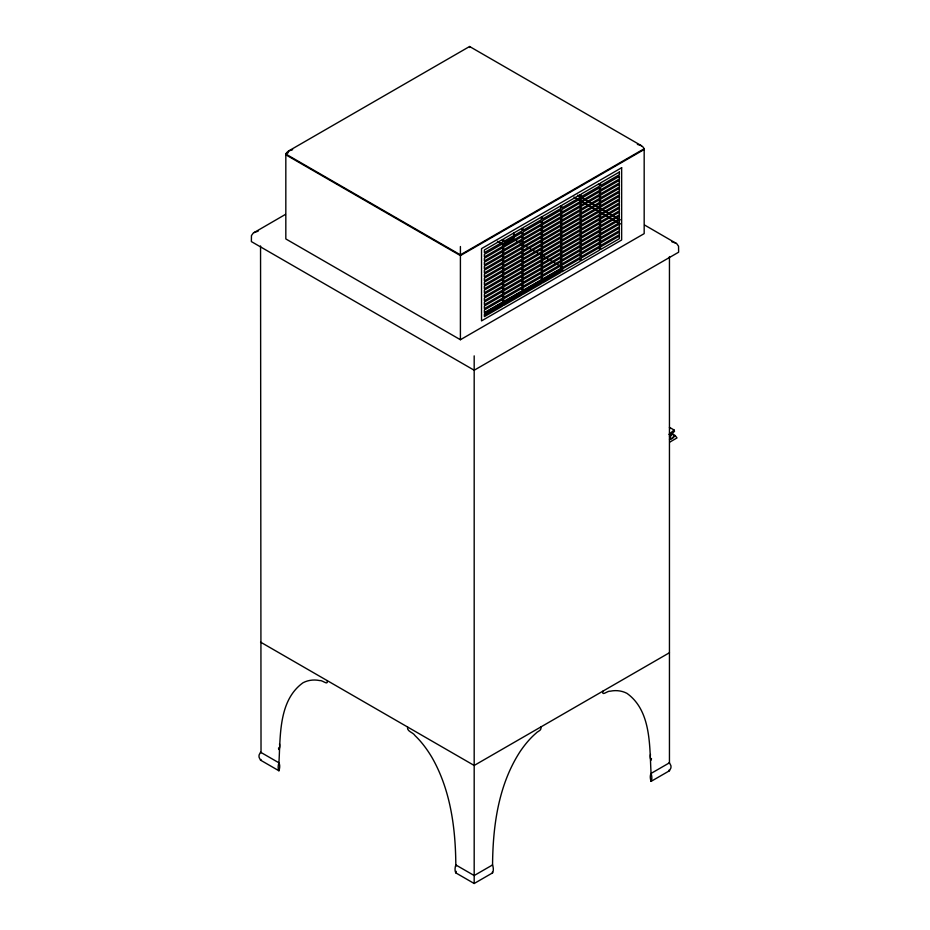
<?xml version="1.0" encoding="UTF-8"?>
<svg xmlns="http://www.w3.org/2000/svg" width="930" height="930" viewBox="0 0 930 930"><rect width="100%" height="100%" fill="white"/><g stroke="black" fill="none" stroke-linecap="round" stroke-linejoin="round"><path stroke-width="1.4" d="M602.826 691.188C601.489 696.768 607.72 690.444 610.371 691.176C615.939 690.014 621.891 690.688 626.948 693.35C651.546 710.997 649.466 746.476 651.07 773.423A11.381 6.568 60 0 1 651.07 781.374L669.449 770.772L670.821 768.157A8.103 6.615 0 0 0 670.821 765.425L669.449 762.809L669.449 256.552M327.174 680.586C328.511 686.154 322.28 679.842 319.629 680.562C314.061 679.4 308.109 680.074 303.052 682.736C278.454 700.383 280.535 735.874 278.93 762.809A11.172 6.452 -60 0 1 278.93 770.772L260.551 760.159L261.028 759.531M668.972 763.437L669.449 762.809L651.07 773.423A11.172 6.452 60 0 0 651.07 781.374M669.484 436.112L674.517 431.299L674.076 429.997L669.484 427.347L669.926 428.649M668.972 434.45L674.076 429.997M288.509 151.044L286.521 152.764L285.824 154.799L460.408 255.587L644.176 149.498L643.479 147.463L641.491 145.743L469.592 46.5L288.509 151.044L292.636 149.672M285.464 214.4L253.262 233.058L251.449 235.592L251.367 241.591L474.184 370.233L678.633 252.204L678.551 246.206L676.738 243.672L644.606 225.048M285.824 154.055L460.408 254.855L644.176 148.754L644.176 233.639L460.408 339.729L285.824 238.94L285.824 154.055L288.323 152.613M484.6 312.945L520.684 292.113M523.172 290.672L562.976 267.689L512.976 238.824M484.6 315.235L562.976 269.979M669.74 442.122L677.017 437.925L675.192 435.589L674.355 436.461A6.975 4.034 -60 0 1 669.484 439.274M669.449 652.732L474.184 765.46L260.551 642.119M407.573 727.004C406.561 731.596 413.211 732.247 415.106 735.688C421.639 741.942 427.044 749.278 431.694 757.008C450.492 789.524 455.572 827.944 455.816 864.935A11.381 6.568 -60 0 0 455.816 872.886L474.184 883.5L492.563 872.886A11.381 6.568 60 0 0 492.563 864.935C492.853 825.805 498.457 784.699 520.288 751.289C524.753 744.767 529.798 738.594 535.785 733.41C537.482 731.154 542.085 730.643 540.807 727.004M254.053 232.535L258.18 231.163M637.364 144.371L641.491 145.743M671.82 241.777L675.947 243.149M577.611 195.207L620.31 219.852M573.938 197.067L620.438 223.909M497.387 241.242L503.211 244.602L513.802 238.487L513.802 233.012M671.739 433.601L675.192 435.589M668.972 770.145L669.449 770.772M261.028 752.835L260.551 245.95M260.551 760.159L259.179 757.543A8.103 6.615 0 0 1 259.179 754.811L260.551 752.207L278.93 762.809A11.381 6.568 -60 0 0 278.93 770.772M474.184 355.876L474.184 883.5M469.592 46.5L469.592 47.5M460.408 246.531L460.408 339.729M650.477 754.486A11.172 6.452 -60 0 0 651.07 760.159A11.381 6.568 -60 0 0 651.5 758.636M279.523 743.872A11.172 6.452 60 0 1 278.93 749.545A11.381 6.568 60 0 1 278.5 748.022M456.246 865.958A11.172 6.452 -60 0 0 455.816 864.935L474.184 875.537L492.563 864.935A11.172 6.452 60 0 0 492.33 865.423M456.246 871.364A11.172 6.452 -60 0 1 455.816 872.886M492.563 872.886A11.172 6.452 60 0 1 492.33 872.119M621.647 167.726L481.519 248.624L481.519 320.908L621.647 240.01L621.647 167.726M502.595 239.452L484.391 249.972L484.391 252.623L502.595 242.114L502.595 239.452M521.963 228.28L503.746 238.789L503.746 241.451L521.963 230.931L521.963 228.28M541.33 217.097L523.113 227.618L523.113 230.268L541.33 219.747L541.33 217.097M560.685 205.925L542.469 216.434L542.469 219.085L560.685 208.576L560.685 205.925M580.053 194.742L561.836 205.263L561.836 207.913L580.053 197.393L580.053 194.742M599.408 183.57L581.192 194.079L581.192 196.73L599.408 186.221L599.408 183.57M619.345 172.05L600.559 182.908L600.559 185.558L619.345 174.712L619.345 172.05M502.595 243.753L484.391 254.274L484.391 256.924L502.595 246.404L502.595 243.753M521.963 232.57L503.746 243.09L503.746 245.741L521.963 235.232L521.963 232.57M541.33 221.398L523.113 231.907L523.113 234.569L541.33 224.049L541.33 221.398M560.685 210.215L542.469 220.736L542.469 223.386L560.685 212.865L560.685 210.215M580.053 199.043L561.836 209.552L561.836 212.203L580.053 201.694L580.053 199.043M599.408 187.86L581.192 198.381L581.192 201.031L599.408 190.511L599.408 187.86M619.345 176.351L600.559 187.197L600.559 189.848L619.345 179.002L619.345 176.351M502.595 247.729L484.391 258.249L484.391 260.9L502.595 250.379L502.595 247.729M521.963 236.557L503.746 247.066L503.746 249.717L521.963 239.208L521.963 236.557M541.33 225.374L523.113 235.894L523.113 238.545L541.33 228.024L541.33 225.374M560.685 214.202L542.469 224.711L542.469 227.362L560.685 216.853L560.685 214.202M580.053 203.019L561.836 213.528L561.836 216.19L580.053 205.669L580.053 203.019M599.408 191.836L581.192 202.356L581.192 205.007L599.408 194.498L599.408 191.836M619.345 180.327L600.559 191.173L600.559 193.835L619.345 182.978L619.345 180.327M502.595 251.716L484.391 262.225L484.391 264.876L502.595 254.367L502.595 251.716M521.963 240.533L503.746 251.042L503.746 253.704L521.963 243.183L521.963 240.533M541.33 229.35L523.113 239.87L523.113 242.521L541.33 232.012L541.33 229.35M560.685 218.178L542.469 228.687L542.469 231.349L560.685 220.829L560.685 218.178M580.053 206.995L561.836 217.515L561.836 220.166L580.053 209.645L580.053 206.995M599.408 195.823L581.192 206.332L581.192 208.983L599.408 198.474L599.408 195.823M619.345 184.314L600.559 195.161L600.559 197.811L619.345 186.965L619.345 184.314M502.595 255.692L484.391 266.201L484.391 268.851L502.595 258.342L502.595 255.692M521.963 244.509L503.746 255.029L503.746 257.68L521.963 247.159L521.963 244.509M541.33 233.337L523.113 243.846L523.113 246.496L541.33 235.988L541.33 233.337M560.685 222.154L542.469 232.674L542.469 235.325L560.685 224.804L560.685 222.154M580.053 210.971L561.836 221.491L561.836 224.142L580.053 213.633L580.053 210.971M599.408 199.799L581.192 210.308L581.192 212.97L599.408 202.449L599.408 199.799M619.345 188.29L600.559 199.136L600.559 201.787L619.345 190.941L619.345 188.29M502.595 259.668L484.391 270.188L484.391 272.839L502.595 262.318L502.595 259.668M521.963 248.484L503.746 259.005L503.746 261.656L521.963 251.147L521.963 248.484M541.33 237.313L523.113 247.822L523.113 250.484L541.33 239.963L541.33 237.313M560.685 226.13L542.469 236.65L542.469 239.301L560.685 228.78L560.685 226.13M580.053 214.958L561.836 225.467L561.836 228.117L580.053 217.608L580.053 214.958M599.408 203.775L581.192 214.295L581.192 216.946L599.408 206.425L599.408 203.775M619.345 192.266L600.559 203.112L600.559 205.763L619.345 194.916L619.345 192.266M502.595 263.643L484.391 274.164L484.391 276.815L502.595 266.294L502.595 263.643M521.963 252.472L503.746 262.981L503.746 265.631L521.963 255.122L521.963 252.472M541.33 241.289L523.113 251.809L523.113 254.46L541.33 243.939L541.33 241.289M560.685 230.117L542.469 240.626L542.469 243.276L560.685 232.767L560.685 230.117M580.053 218.934L561.836 229.454L561.836 232.105L580.053 221.584L580.053 218.934M599.408 207.75L581.192 218.271L581.192 220.922L599.408 210.413L599.408 207.75M619.345 196.242L600.559 207.088L600.559 209.75L619.345 198.904L619.345 196.242M502.595 267.631L484.391 278.14L484.391 280.79L502.595 270.281L502.595 267.631M521.963 256.447L503.746 266.968L503.746 269.619L521.963 259.098L521.963 256.447M541.33 245.264L523.113 255.785L523.113 258.435L541.33 247.926L541.33 245.264M560.685 234.093L542.469 244.602L542.469 247.264L560.685 236.743L560.685 234.093M580.053 222.909L561.836 233.43L561.836 236.081L580.053 225.56L580.053 222.909M599.408 211.738L581.192 222.247L581.192 224.897L599.408 214.388L599.408 211.738M619.345 200.229L600.559 211.075L600.559 213.726L619.345 202.88L619.345 200.229M502.595 271.606L484.391 282.116L484.391 284.778L502.595 274.257L502.595 271.606M521.963 260.423L503.746 270.944L503.746 273.594L521.963 263.074L521.963 260.423M541.33 249.252L523.113 259.761L523.113 262.411L541.33 251.902L541.33 249.252M560.685 238.068L542.469 248.589L542.469 251.24L560.685 240.719L560.685 238.068M580.053 226.897L561.836 237.406L561.836 240.056L580.053 229.547L580.053 226.897M599.408 215.714L581.192 226.222L581.192 228.885L599.408 218.364L599.408 215.714M619.345 204.205L600.559 215.051L600.559 217.701L619.345 206.855L619.345 204.205M502.595 275.582L484.391 286.103L484.391 288.753L502.595 278.233L502.595 275.582M521.963 264.411L503.746 274.92L503.746 277.57L521.963 267.061L521.963 264.411M541.33 253.227L523.113 263.736L523.113 266.399L541.33 255.878L541.33 253.227M560.685 242.044L542.469 252.565L542.469 255.215L560.685 244.706L560.685 242.044M580.053 230.873L561.836 241.381L561.836 244.032L580.053 233.523L580.053 230.873M599.408 219.689L581.192 230.21L581.192 232.86L599.408 222.34L599.408 219.689M619.345 208.181L600.559 219.027L600.559 221.677L619.345 210.831L619.345 208.181M502.595 279.558L484.391 290.079L484.391 292.729L502.595 282.22L502.595 279.558M521.963 268.386L503.746 278.895L503.746 281.546L521.963 271.037L521.963 268.386M541.33 257.203L523.113 267.724L523.113 270.374L541.33 259.854L541.33 257.203M560.685 246.031L542.469 256.541L542.469 259.191L560.685 248.682L560.685 246.031M580.053 234.848L561.836 245.369L561.836 248.019L580.053 237.499L580.053 234.848M599.408 223.665L581.192 234.186L581.192 236.836L599.408 226.327L599.408 223.665M619.345 212.156L600.559 223.002L600.559 225.665L619.345 214.818L619.345 212.156M502.595 283.545L484.391 294.054L484.391 296.705L502.595 286.196L502.595 283.545M521.963 272.362L503.746 282.883L503.746 285.533L521.963 275.013L521.963 272.362M541.33 261.179L523.113 271.7L523.113 274.35L541.33 263.841L541.33 261.179M560.685 250.007L542.469 260.516L542.469 263.178L560.685 252.658L560.685 250.007M580.053 238.824L561.836 249.345L561.836 251.995L580.053 241.475L580.053 238.824M599.408 227.652L581.192 238.161L581.192 240.812L599.408 230.303L599.408 227.652M619.345 216.144L600.559 226.99L600.559 229.64L619.345 218.794L619.345 216.144M502.595 287.521L484.391 298.03L484.391 300.692L502.595 290.172L502.595 287.521M521.963 276.338L503.746 286.858L503.746 289.509L521.963 278.988L521.963 276.338M541.33 265.166L523.113 275.675L523.113 278.326L541.33 267.817L541.33 265.166M560.685 253.983L542.469 264.504L542.469 267.154L560.685 256.634L560.685 253.983M580.053 242.811L561.836 253.32L561.836 255.971L580.053 245.462L580.053 242.811M599.408 231.628L581.192 242.149L581.192 244.799L599.408 234.279L599.408 231.628M619.345 220.119L600.559 230.966L600.559 233.616L619.345 222.77L619.345 220.119M502.595 291.497L484.391 302.018L484.391 304.668L502.595 294.147L502.595 291.497M521.963 280.325L503.746 290.834L503.746 293.485L521.963 282.976L521.963 280.325M541.33 269.142L523.113 279.663L523.113 282.313L541.33 271.793L541.33 269.142M560.685 257.959L542.469 268.479L542.469 271.13L560.685 260.621L560.685 257.959M580.053 246.787L561.836 257.296L561.836 259.958L580.053 249.438L580.053 246.787M599.408 235.604L581.192 246.125L581.192 248.775L599.408 238.254L599.408 235.604M619.345 224.095L600.559 234.941L600.559 237.592L619.345 226.746L619.345 224.095M502.595 295.473L484.391 305.993L484.391 308.644L502.595 298.135L502.595 295.473M521.963 284.301L503.746 294.81L503.746 297.472L521.963 286.952L521.963 284.301M541.33 273.118L523.113 283.638L523.113 286.289L541.33 275.768L541.33 273.118M560.685 261.946L542.469 272.455L542.469 275.106L560.685 264.597L560.685 261.946M580.053 250.763L561.836 261.284L561.836 263.934L580.053 253.413L580.053 250.763M599.408 239.591L581.192 250.1L581.192 252.751L599.408 242.242L599.408 239.591M619.345 228.071L600.559 238.917L600.559 241.579L619.345 230.733L619.345 228.071M502.595 299.46L484.391 309.969L484.391 312.62L502.595 302.111L502.595 299.46M521.963 288.277L503.746 298.797L503.746 301.448L521.963 290.927L521.963 288.277M541.33 277.094L523.113 287.614L523.113 290.265L541.33 279.756L541.33 277.094M560.685 265.922L542.469 276.431L542.469 279.093L560.685 268.572L560.685 265.922M580.053 254.739L561.836 265.259L561.836 267.91L580.053 257.401L580.053 254.739M599.408 243.567L581.192 254.076L581.192 256.727L599.408 246.218L599.408 243.567M619.345 232.058L600.559 242.904L600.559 245.555L619.345 234.709L619.345 232.058M502.595 303.436L484.391 313.945L484.391 316.607L502.595 306.086L502.595 303.436M521.963 292.253L503.746 302.773L503.746 305.424L521.963 294.915L521.963 292.253M541.33 281.081L523.113 291.59L523.113 294.24L541.33 283.731L541.33 281.081M560.685 269.898L542.469 280.418L542.469 283.069L560.685 272.548L560.685 269.898M580.053 258.726L561.836 269.235L561.836 271.886L580.053 261.377L580.053 258.726M599.408 247.543L581.192 258.063L581.192 260.714L599.408 250.193L599.408 247.543M619.345 236.034L600.559 246.88L600.559 249.531L619.345 238.685L619.345 236.034M672.448 438.042A2.337 1.349 -60 0 0 673.192 434.426A2.337 1.349 -60 0 0 670.425 436.879A2.337 1.349 -60 0 0 672.448 438.042"/></g></svg>
